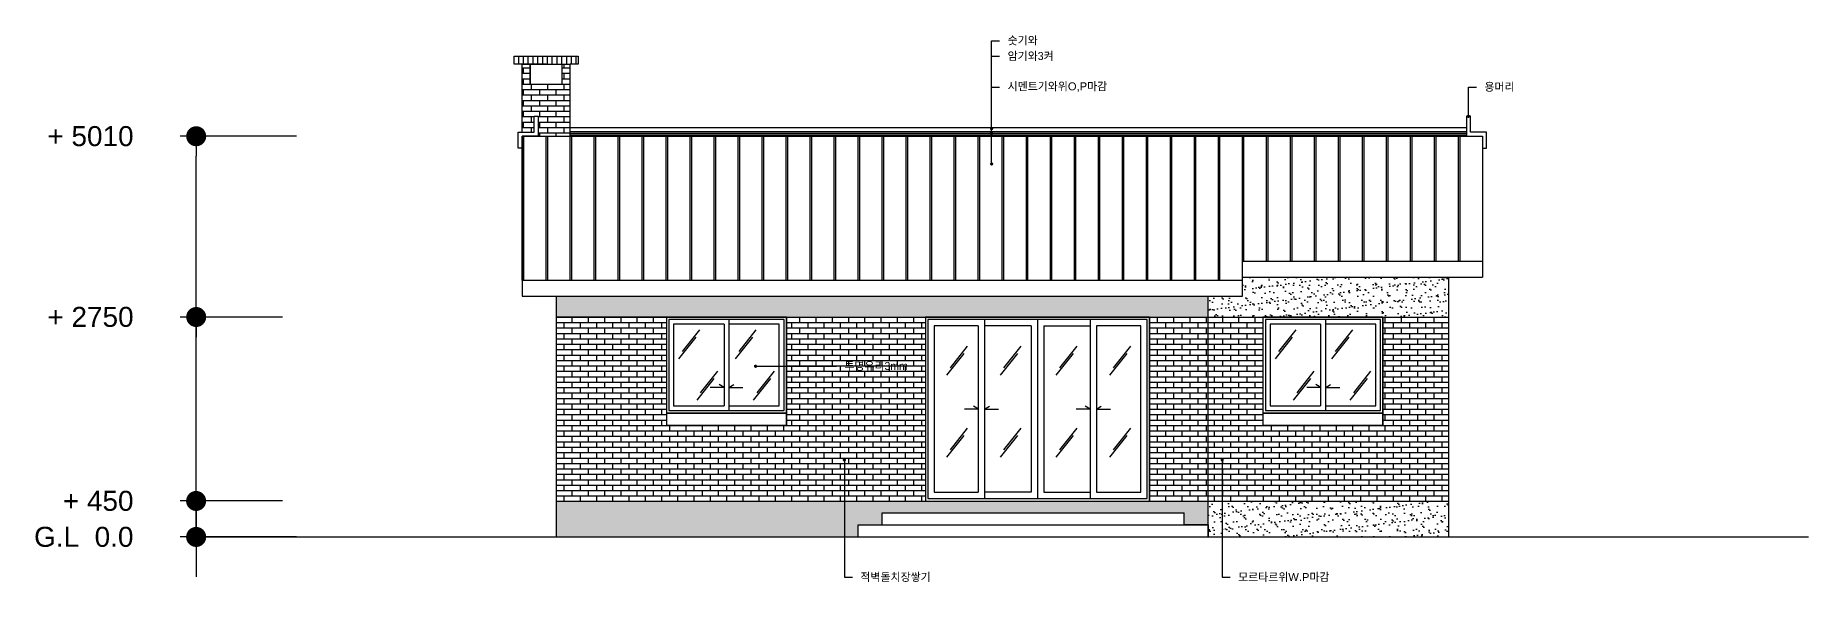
# Model space of a CAD drawing. Header units: millimetres. Extents: x -82299 to -43970, y 49033 to 79674.
# Drawn here: x -82299 to -60141, y 49033 to 55886 of the extents above; entities that cross this region are included whole.
import ezdxf
from ezdxf import colors
from ezdxf.entities.mleader import LeaderData, LeaderLine
from ezdxf.math import Vec2, Vec3

# ---------------------------------------------------------------- set-up
doc = ezdxf.new("R2010")
doc.units = ezdxf.units.MM
doc.layers.get('DEFPOINTS').update_dxf_attribs({"lineweight": 20})
for name, color, linetype in [('DIM', 3, 'Continuous'), ('e-HAT', 5, 'Continuous'), ('FIN', 3, 'Continuous'), ('WAL', 2, 'Continuous'), ('WIN', 4, 'Continuous')]:
    doc.layers.add(name, color=color, linetype=linetype)
doc.styles.get("Standard").update_dxf_attribs({"font": 'arial.ttf'})
doc.styles.add('문자100', font='arial.ttf', dxfattribs={"height": 100})
doc.dimstyles.new('입면 치수100', dxfattribs={"dimscale": 100, "dimtxt": 2.5, "dimasz": 2.5, "dimexe": 2, "dimexo": 4, "dimgap": 6, "dimtad": 0, "dimjust": 3, "dimtxsty": 'Standard', "dimblk": 'DOT', "dimcen": 2.5, "dimadec": 0, "dimazin": 0, "dimtfac": 1, "dimtmove": 0, "dimatfit": 3, "dimfxl": 1, "dimarcsym": 0})

# ---------------------------------------------------------------- blocks, each defined once
blk = doc.blocks.new('_Dot')
at = {"color": 0, "linetype": 'ByBlock', "lineweight": -2}
blk.add_line((-0.5, 0), (-1, 0), dxfattribs=at)
at = {"color": 0, "linetype": 'ByBlock', "const_width": 0.5}
blk.add_lwpolyline([(-0.25, 0, 1), (0.25, 0, 1)], format="xyb", close=True, dxfattribs=at)
blk = doc.blocks.new('*D8')
at = {"layer": 'DEFPOINTS', "color": 0, "transparency": 16777216}
for p in [(-78810, 50066), (-80291, 49616), (-78810, 49616)]:
    blk.add_point(p, dxfattribs=at)
at = {"layer": 'DIM', "color": 0, "lineweight": -2, "transparency": 16777216}
for p, q in [((-80291, 50316), (-80291, 50566)), ((-79210, 50066), (-80491, 50066)), ((-80291, 49616), (-80291, 50066)), ((-79210, 49616), (-80491, 49616)), ((-80291, 49366), (-80291, 49116))]:
    blk.add_line(p, q, dxfattribs=at)
at = {"layer": 'DIM', "color": 0, "lineweight": -2, "transparency": 16777216, "xscale": 250, "yscale": 250, "zscale": 250}
for p, rotation in [((-80291, 50066), 270), ((-80291, 49616), 90)]:
    blk.add_blockref('_Dot', p, dxfattribs=dict(at, rotation=rotation))
at = {"layer": 'DIM', "color": 0, "transparency": 16777216, "insert": (-81515, 50066), "char_height": 250, "attachment_point": 5}
blk.add_mtext('+ 450', dxfattribs=at)
blk = doc.blocks.new('*D11')
at = {"layer": 'DEFPOINTS', "color": 0, "transparency": 16777216}
for p in [(-80291, 50066), (-79210, 50066), (-78810, 49616)]:
    blk.add_point(p, dxfattribs=at)
at = {"layer": 'DIM', "color": 0, "lineweight": -2, "transparency": 16777216}
for p, q in [((-80291, 50316), (-80291, 50566)), ((-79610, 50066), (-80491, 50066)), ((-80291, 50066), (-80291, 49616)), ((-79210, 49616), (-80491, 49616)), ((-80291, 49366), (-80291, 49116))]:
    blk.add_line(p, q, dxfattribs=at)
at = {"layer": 'DIM', "color": 0, "lineweight": -2, "transparency": 16777216, "xscale": 250, "yscale": 250, "zscale": 250}
for p, rotation in [((-80291, 50066), 270), ((-80291, 49616), 90)]:
    blk.add_blockref('_Dot', p, dxfattribs=dict(at, rotation=rotation))
at = {"layer": 'DIM', "color": 0, "transparency": 16777216, "insert": (-81695, 49616), "char_height": 250, "attachment_point": 5}
blk.add_mtext('G.L  0.0', dxfattribs=at)
blk = doc.blocks.new('*D12')
at = {"layer": 'DEFPOINTS', "color": 0, "transparency": 16777216}
for p in [(-78810, 52366), (-80290, 49616), (-78810, 49616)]:
    blk.add_point(p, dxfattribs=at)
at = {"layer": 'DIM', "color": 0, "lineweight": -2, "transparency": 16777216}
for p, q in [((-79210, 52366), (-80490, 52366)), ((-80290, 49866), (-80290, 52116)), ((-79210, 49616), (-80490, 49616))]:
    blk.add_line(p, q, dxfattribs=at)
at = {"layer": 'DIM', "color": 0, "lineweight": -2, "transparency": 16777216, "xscale": 250, "yscale": 250, "zscale": 250}
for p, rotation in [((-80290, 52366), 90), ((-80290, 49616), 270)]:
    blk.add_blockref('_Dot', p, dxfattribs=dict(at, rotation=rotation))
at = {"layer": 'DIM', "color": 0, "transparency": 16777216, "insert": (-81611, 52366), "char_height": 250, "attachment_point": 5}
blk.add_mtext('+ 2750', dxfattribs=at)
blk = doc.blocks.new('*D13')
at = {"layer": 'DEFPOINTS', "color": 0, "transparency": 16777216}
for p in [(-78635, 54626), (-80290, 49616), (-78635, 49616)]:
    blk.add_point(p, dxfattribs=at)
at = {"layer": 'DIM', "color": 0, "lineweight": -2, "transparency": 16777216}
for p, q in [((-79035, 54626), (-80490, 54626)), ((-80290, 49866), (-80290, 54376)), ((-79035, 49616), (-80490, 49616))]:
    blk.add_line(p, q, dxfattribs=at)
at = {"layer": 'DIM', "color": 0, "lineweight": -2, "transparency": 16777216, "xscale": 250, "yscale": 250, "zscale": 250}
for p, rotation in [((-80290, 54626), 90), ((-80290, 49616), 270)]:
    blk.add_blockref('_Dot', p, dxfattribs=dict(at, rotation=rotation))
at = {"layer": 'DIM', "color": 0, "transparency": 16777216, "insert": (-81611, 54626), "char_height": 250, "attachment_point": 5}
blk.add_mtext('+ 5010', dxfattribs=at)

msp = doc.modelspace()

# ---------------------------------------------------------------- hatches: boundary and pattern name
at = {"layer": 'e-HAT'}
h = msp.add_hatch(dxfattribs=at)
h.set_pattern_fill('_USER', color=256, scale=60, angle=90, pattern_type=0)
h.set_pattern_definition([(90, (0, 0), (-60, 4e-15), [])])
h.paths.add_polyline_path([(-75516.472, 55625.609), (-76316.472, 55625.609), (-76316.472, 55525.609), (-75916.472, 55525.609), (-75616.472, 55525.609), (-75516.472, 55525.609)])
h = msp.add_hatch(dxfattribs=at)
h.set_pattern_fill('AR-BRSTD', color=256)
h.paths.add_polyline_path([(-75616.472, 55525.609), (-75716.472, 55525.609), (-75716.472, 55275.609), (-76116.472, 55275.609), (-76116.472, 55525.609), (-76216.472, 55525.609), (-76216.472, 54675.609), (-76066.472, 54675.609), (-76066.472, 54875.609), (-76016.472, 54875.609), (-76016.472, 54625.609), (-75616.472, 54625.609)])
h = msp.add_hatch(dxfattribs=at)
h.set_pattern_fill('_USER', color=256, scale=300, angle=90, pattern_type=0)
h.set_pattern_definition([(90, (-76216.47, 52825.6), (-300, 2e-14), [])])
h.paths.add_polyline_path([(-64216.472, 54625.609), (-76216.472, 54625.609), (-76216.472, 54475.609), (-76216.472, 52825.609), (-67216.472, 52825.609), (-67216.472, 53065.609), (-64216.472, 53065.609)])
h = msp.add_hatch(dxfattribs=at)
h.set_pattern_fill('_USER', color=256, scale=300, angle=90, pattern_type=0)
h.set_pattern_definition([(90, (-76196.47, 52825.6), (-300, 2e-14), [])])
h.paths.add_polyline_path([(-64196.472, 54625.609), (-76196.472, 54625.609), (-76196.472, 54475.609), (-76196.472, 52825.609), (-67196.472, 52825.609), (-67196.472, 53065.609), (-64196.472, 53065.609)])
h = msp.add_hatch(dxfattribs=at)
h.set_pattern_fill('AR-SAND', color=256, scale=3)
h.paths.add_polyline_path([(-64641.472, 50065.609), (-67643.352, 50065.609), (-67643.352, 49615.609), (-64641.472, 49615.609)])
h.paths.add_polyline_path([(-64641.472, 52865.609), (-67216.472, 52865.609), (-67216.472, 52625.609), (-67643.352, 52625.609), (-67643.352, 52365.609), (-64641.472, 52365.609)])
h = msp.add_hatch(dxfattribs=at)
h.set_pattern_fill('AR-SAND', color=256, scale=3)
h.paths.add_polyline_path([(-71716.472, 49915.604), (-67943.352, 49915.604), (-67943.352, 49765.604), (-67643.352, 49765.604), (-67643.352, 50065.609), (-75791.472, 50065.609), (-75791.472, 49615.609), (-72016.472, 49615.609), (-72017.727, 49765.604), (-71716.472, 49765.604)])
h.paths.add_polyline_path([(-67643.352, 52625.609), (-75791.472, 52625.609), (-75791.472, 52365.609), (-74413.417, 52365.609), (-67643.352, 52365.609)])
h = msp.add_hatch(dxfattribs=at)
h.set_pattern_fill('AR-BRSTD', color=256)
h.paths.add_polyline_path([(-71177.483, 52365.609), (-72913.417, 52365.609), (-72913.417, 51165.609), (-72913.417, 51015.609), (-74413.417, 51015.609), (-74413.417, 51165.609), (-74413.417, 52365.609), (-75791.472, 52365.609), (-75791.472, 50065.609), (-71177.483, 50065.609)])
h.paths.add_polyline_path([(-67643.352, 52365.609), (-68377.483, 52365.609), (-68377.483, 50065.609), (-67643.352, 50065.609)])
h.paths.add_polyline_path([(-66959.486, 52365.609), (-67643.352, 52365.609), (-67643.352, 50065.609), (-64641.472, 50065.609), (-64641.472, 52365.609), (-65459.486, 52365.609), (-65459.486, 51165.609), (-65459.486, 51015.609), (-66959.486, 51015.609), (-66959.486, 51165.609)])

# ---------------------------------------------------------------- linework, layer by layer
for p, q in [((-67643.352, 49615.609), (-67643.352, 52625.609)), ((-80291.472, 49615.609), (-60141.472, 49615.609))]:
    msp.add_line(p, q)
at = {"layer": 'FIN'}
for p, q in [((-75616.472, 54735.609), (-64416.472, 54735.609)), ((-76216.472, 54625.609), (-64216.472, 54625.609)), ((-76216.472, 54625.609), (-76216.472, 52625.609)), ((-76216.472, 54625.609), (-76216.472, 54625.609)), ((-75616.472, 54685.609), (-64416.472, 54685.609)), ((-75616.472, 54665.609), (-64416.472, 54665.609)), ((-75616.472, 54645.609), (-64416.472, 54645.609)), ((-64216.472, 54625.609), (-64216.472, 52865.609)), ((-67216.472, 53065.609), (-64216.472, 53065.609)), ((-67216.472, 52625.609), (-67216.472, 53065.609)), ((-76216.472, 52825.609), (-67216.472, 52825.609)), ((-67216.472, 52865.609), (-64216.472, 52865.609)), ((-76216.472, 52625.609), (-67216.472, 52625.609))]:
    msp.add_line(p, q, dxfattribs=at)
for points in [[(-76066.472, 54875.609), (-76016.472, 54875.609), (-76016.472, 54625.609), (-76216.472, 54625.609), (-76216.472, 54475.609), (-76266.472, 54475.609), (-76266.472, 54675.609), (-76066.472, 54675.609)], [(-64366.472, 54875.609), (-64416.472, 54875.609), (-64416.472, 54625.609), (-64216.472, 54625.609), (-64216.472, 54475.609), (-64166.472, 54475.609), (-64166.472, 54675.609), (-64366.472, 54675.609)]]:
    msp.add_lwpolyline(points, close=True, dxfattribs=at)
at = {"layer": 'WAL'}
for p, q in [((-76316.472, 55525.609), (-76316.472, 55625.609)), ((-76316.472, 55625.609), (-75516.472, 55625.609)), ((-75516.472, 55625.609), (-75516.472, 55525.609)), ((-75916.472, 55525.609), (-76316.472, 55525.609)), ((-76216.472, 54675.609), (-76216.472, 55525.609)), ((-76216.472, 55525.609), (-75616.472, 55525.609)), ((-76216.472, 55525.609), (-76116.472, 55525.609)), ((-76116.472, 55525.609), (-76116.472, 55275.609)), ((-76116.472, 55275.609), (-76116.472, 55525.609)), ((-75716.472, 55275.609), (-75716.472, 55525.609)), ((-75716.472, 55275.609), (-75716.472, 55525.609)), ((-75616.472, 54625.609), (-75616.472, 55525.609)), ((-75516.472, 55525.609), (-75616.472, 55525.609)), ((-76116.472, 55275.609), (-75716.472, 55275.609)), ((-64641.472, 52865.609), (-64641.472, 49615.609)), ((-75791.472, 52625.609), (-75791.472, 49615.609)), ((-67643.352, 49615.609), (-67643.352, 52625.609)), ((-74413.417, 52365.609), (-75791.472, 52365.609)), ((-74413.417, 52365.609), (-64641.472, 52365.609)), ((-72913.417, 51165.609), (-74413.417, 51165.609)), ((-74413.417, 51165.609), (-74413.417, 51015.609)), ((-74413.417, 51015.609), (-72913.417, 51015.609)), ((-72913.417, 51015.609), (-72913.417, 51165.609)), ((-65459.486, 51165.609), (-66959.486, 51165.609)), ((-66959.486, 51165.609), (-66959.486, 51015.609)), ((-66959.486, 51015.609), (-65459.486, 51015.609)), ((-65459.486, 51015.609), (-65459.486, 51165.609)), ((-75791.472, 50065.609), (-64641.472, 50065.609)), ((-71716.472, 49765.604), (-71716.472, 49915.604)), ((-71716.472, 49915.604), (-67943.352, 49915.604)), ((-67943.352, 49765.604), (-67943.352, 49915.604)), ((-72016.472, 49615.609), (-72017.727, 49765.604)), ((-72017.727, 49765.604), (-67643.352, 49765.604)), ((-72016.472, 49615.609), (-72016.472, 49765.604)), ((-72016.472, 49765.604), (-71716.472, 49765.604)), ((-67643.352, 49765.604), (-67943.352, 49765.604)), ((-67643.352, 49765.604), (-67643.352, 49615.609))]:
    msp.add_line(p, q, dxfattribs=at)
at = {"layer": 'WIN'}
for p, q in [((-74413.417, 52365.609), (-74413.417, 51015.609)), ((-73633.417, 52335.609), (-73633.417, 51195.609)), ((-72913.417, 52365.609), (-72913.417, 51015.609)), ((-71177.483, 52365.609), (-71177.483, 50065.609)), ((-70437.483, 52335.609), (-70437.483, 50095.609)), ((-69777.483, 52335.609), (-69777.483, 50095.609)), ((-69117.483, 52335.609), (-69117.483, 50095.609)), ((-68377.483, 52365.609), (-68377.483, 50065.609)), ((-66959.486, 52365.609), (-66959.486, 51015.609)), ((-66179.486, 52335.609), (-66179.486, 51195.609)), ((-65459.486, 52365.609), (-65459.486, 51015.609)), ((-74046.826, 52113.175), (-74262.482, 51842.344)), ((-74002.589, 52204.374), (-74218.245, 51933.543)), ((-73693.417, 52275.609), (-73693.417, 51255.609)), ((-73339.029, 52113.175), (-73554.686, 51842.344)), ((-73294.792, 52204.374), (-73510.449, 51933.543)), ((-70517.483, 52255.609), (-70517.483, 50175.609)), ((-69857.483, 52255.609), (-70437.483, 52255.609)), ((-69857.483, 52255.609), (-69857.483, 50175.609)), ((-69697.483, 52255.609), (-69697.483, 50175.609)), ((-69697.483, 52255.609), (-69117.483, 52255.609)), ((-69037.483, 52255.609), (-69037.483, 50175.609)), ((-66592.894, 52113.175), (-66808.551, 51842.344)), ((-66548.657, 52204.374), (-66764.314, 51933.543)), ((-66239.486, 52275.609), (-66239.486, 51255.609)), ((-65885.098, 52113.175), (-66100.755, 51842.344)), ((-65840.861, 52204.374), (-66056.517, 51933.543)), ((-70698.319, 51911.756), (-70913.975, 51640.925)), ((-70654.081, 52002.954), (-70869.738, 51732.123)), ((-70028.307, 51911.756), (-70243.963, 51640.925)), ((-69984.069, 52002.954), (-70199.726, 51732.123)), ((-69330.543, 51911.756), (-69546.2, 51640.925)), ((-69286.306, 52002.954), (-69501.963, 51732.123)), ((-68660.531, 51911.756), (-68876.188, 51640.925)), ((-68616.294, 52002.954), (-68831.951, 51732.123)), ((-73775.872, 51690.348), (-73991.529, 51419.517)), ((-73068.076, 51690.348), (-73283.733, 51419.517)), ((-66321.941, 51690.348), (-66537.598, 51419.517)), ((-65614.144, 51690.348), (-65829.801, 51419.517)), ((-73820.109, 51599.15), (-74035.766, 51328.319)), ((-73693.417, 51483.138), (-73868.518, 51483.138)), ((-73693.417, 51483.138), (-73755.564, 51520.614)), ((-73633.417, 51483.138), (-73571.27, 51520.614)), ((-73633.417, 51483.138), (-73458.316, 51483.138)), ((-73112.313, 51599.15), (-73327.97, 51328.319)), ((-66366.178, 51599.15), (-66581.835, 51328.319)), ((-65658.381, 51599.15), (-65874.038, 51328.319)), ((-70513.593, 51213.263), (-70688.694, 51213.263)), ((-70513.593, 51213.263), (-70575.739, 51250.739)), ((-70437.483, 51213.263), (-70375.337, 51250.739)), ((-70437.483, 51213.263), (-70262.382, 51213.263)), ((-69117.483, 51215.609), (-69292.584, 51215.609)), ((-69117.483, 51215.609), (-69179.63, 51253.085)), ((-69041.374, 51215.609), (-68979.227, 51253.085)), ((-69041.374, 51215.609), (-68866.272, 51215.609)), ((-70654.081, 50977.304), (-70869.738, 50706.473)), ((-69984.069, 50977.304), (-70199.726, 50706.473)), ((-69286.306, 50977.304), (-69501.963, 50706.473)), ((-68616.294, 50977.304), (-68831.951, 50706.473)), ((-70698.319, 50886.105), (-70913.975, 50615.274)), ((-70028.307, 50886.105), (-70243.963, 50615.274)), ((-69330.543, 50886.105), (-69546.2, 50615.274)), ((-68660.531, 50886.105), (-68876.188, 50615.274)), ((-69857.483, 50175.609), (-70437.483, 50175.609)), ((-69697.483, 50175.609), (-69117.483, 50175.609))]:
    msp.add_line(p, q, dxfattribs=at)
at = {"layer": 'WIN', "color": 7}
for p, q in [((-66235.595, 51483.138), (-66410.696, 51483.138)), ((-66235.595, 51483.138), (-66297.742, 51520.614)), ((-66175.595, 51483.138), (-66113.449, 51520.614)), ((-66175.595, 51483.138), (-66000.494, 51483.138))]:
    msp.add_line(p, q, dxfattribs=at)
at = {"layer": 'WIN'}
for points in [[(-74413.417, 51165.609), (-72913.417, 51165.609), (-72913.417, 52365.609), (-74413.417, 52365.609)], [(-74383.417, 51195.609), (-72943.417, 51195.609), (-72943.417, 52335.609), (-74383.417, 52335.609)], [(-71177.483, 50065.609), (-68377.483, 50065.609), (-68377.483, 52365.609), (-71177.483, 52365.609)], [(-71147.483, 50095.609), (-68407.483, 50095.609), (-68407.483, 52335.609), (-71147.483, 52335.609)], [(-66959.486, 51165.609), (-65459.486, 51165.609), (-65459.486, 52365.609), (-66959.486, 52365.609)], [(-66929.486, 51195.609), (-65489.486, 51195.609), (-65489.486, 52335.609), (-66929.486, 52335.609)]]:
    msp.add_lwpolyline(points, close=True, dxfattribs=at)
for points in [[(-73693.417, 52275.609), (-74323.417, 52275.609), (-74323.417, 51255.609), (-73693.417, 51255.609)], [(-73633.417, 51255.609), (-73003.417, 51255.609), (-73003.417, 52275.609), (-73633.417, 52275.609)], [(-70517.483, 52255.609), (-71067.483, 52255.609), (-71067.483, 50175.609), (-70517.483, 50175.609)], [(-69037.483, 50175.609), (-68487.483, 50175.609), (-68487.483, 52255.609), (-69037.483, 52255.609)], [(-66239.486, 52275.609), (-66869.486, 52275.609), (-66869.486, 51255.609), (-66239.486, 51255.609)], [(-66179.486, 51255.609), (-65549.486, 51255.609), (-65549.486, 52275.609), (-66179.486, 52275.609)]]:
    msp.add_lwpolyline(points, dxfattribs=at)

# ---------------------------------------------------------------- dimensions: what is measured, and where the dimension line sits
at = {"layer": 'DIM'}
for base, p1, p2, picture, middle in [((-80290, 49615.609), (-78635, 54625.609), (-78635, 49615.609), '*D13', (-81610.89, 54625.609)), ((-80290, 49615.609), (-78810, 52365.609), (-78810, 49615.609), '*D12', (-81610.89, 52365.609)), ((-80291.472, 49615.609), (-78810, 50065.609), (-78810, 49615.609), '*D8', (-81515.244, 50065.609))]:
    dim = msp.add_linear_dim(base=base, p1=p1, p2=p2, angle=90, text='+ <>', dimstyle='입면 치수100', dxfattribs=at)
    dim.commit()
    dim.dimension.update_dxf_attribs({"geometry": picture, "text_midpoint": middle})
dim = msp.add_linear_dim(base=(-80291.472, 50065.609), p1=(-78810, 49615.609), p2=(-79210, 50065.609), angle=90, text='G.L  0.0', dimstyle='입면 치수100', override={"dimtmove": 1}, dxfattribs=at)
dim.commit()
dim.dimension.update_dxf_attribs({"geometry": '*D11', "text_midpoint": (-81695.07, 49615.609)})

# ---------------------------------------------------------------- leaders
ml = msp.add_multileader_mtext('Standard', dxfattribs=at)
ml.set_content('{\\fGulim|b0|i0|c129|p50;숫기와}', color=256, style='문자100')
ml.set_leader_properties()
ml.set_arrow_properties(name='DOT')
ml.build(insert=Vec2(0, 0))
ml.multileader.update_dxf_attribs({"dogleg_length": 100, "arrow_head_size": 40})
ctx = ml.context
ctx.base_point, ctx.char_height, ctx.arrow_head_size, ctx.landing_gap_size, ctx.plane_origin = Vec3(-70250, 55820), 100, 40, 100, Vec3(-70350, 54720)
notes = []
notes.append((ctx, [(0, (1, 1, 0), (-70350, 55820), (1, 0), 100, [(0, [(-70350, 54720)], 0, [])])]))
ctx.mtext.insert, ctx.mtext.flow_direction = Vec3(-70150, 55873.595), 5
ml = msp.add_multileader_mtext('Standard', dxfattribs=at)
ml.set_content('{\\fGulim|b0|i0|c129|p50;암기와3켜}', color=256, style='문자100')
ml.set_leader_properties()
ml.set_arrow_properties(name='DOT')
ml.build(insert=Vec2(0, 0))
ml.multileader.update_dxf_attribs({"dogleg_length": 100, "arrow_head_size": 40})
ctx = ml.context
ctx.base_point, ctx.char_height, ctx.arrow_head_size, ctx.landing_gap_size, ctx.plane_origin = Vec3(-70250, 55625.609), 100, 40, 100, Vec3(-70350, 54665.609)
notes.append((ctx, [(0, (1, 1, 0), (-70350, 55625.609), (1, 0), 100, [(0, [(-70350, 54665.609)], 0, [])])]))
ctx.mtext.insert, ctx.mtext.flow_direction = Vec3(-70150, 55679.005), 5
ml = msp.add_multileader_mtext('Standard', dxfattribs=at)
ml.set_content('{\\fGulim|b0|i0|c129|p50;시멘트기와위}O,P{\\fGulim|b0|i0|c129|p50;마감}', color=256, style='문자100')
ml.set_leader_properties()
ml.set_arrow_properties(name='DOT')
ml.build(insert=Vec2(0, 0))
ml.multileader.update_dxf_attribs({"dogleg_length": 100, "arrow_head_size": 40})
ctx = ml.context
ctx.base_point, ctx.char_height, ctx.arrow_head_size, ctx.landing_gap_size, ctx.plane_origin = Vec3(-70250, 55240), 100, 40, 100, Vec3(-70350, 54280)
notes.append((ctx, [(0, (1, 1, 0), (-70350, 55240), (1, 0), 100, [(0, [(-70350, 54280)], 0, [])])]))
ctx.mtext.insert, ctx.mtext.flow_direction = Vec3(-70150, 55299.891), 5
ml = msp.add_multileader_mtext('Standard', dxfattribs=at)
ml.set_content('{\\fGulim|b0|i0|c129|p50;용머리}', color=256, style='문자100')
ml.set_leader_properties()
ml.set_arrow_properties(name='DOT')
ml.build(insert=Vec2(0, 0))
ml.multileader.update_dxf_attribs({"dogleg_length": 100, "arrow_head_size": 40})
ctx = ml.context
ctx.base_point, ctx.char_height, ctx.arrow_head_size, ctx.landing_gap_size, ctx.plane_origin = Vec3(-64291.472, 55240), 100, 40, 100, Vec3(-64391.472, 54875.609)
notes.append((ctx, [(0, (1, 1, 0), (-64391.472, 55240), (1, 0), 100, [(0, [(-64391.472, 54875.609)], 0, [])])]))
ctx.mtext.insert, ctx.mtext.flow_direction = Vec3(-64191.472, 55293.529), 5
ml = msp.add_multileader_mtext('Standard', dxfattribs=at)
ml.set_content('{\\fGulim|b0|i0|c129|p50;투명유리3mm}', color=256, style='문자100')
ml.set_leader_properties()
ml.set_arrow_properties(name='DOT')
ml.build(insert=Vec2(0, 0))
ml.multileader.update_dxf_attribs({"dogleg_length": 100, "arrow_head_size": 40})
ctx = ml.context
ctx.base_point, ctx.char_height, ctx.arrow_head_size, ctx.landing_gap_size, ctx.plane_origin = Vec3(-72290, 51750), 100, 40, 100, Vec3(-73300, 51750)
notes.append((ctx, [(0, (1, 1, 0), (-72390, 51750), (1, 0), 100, [(0, [(-73300, 51750)], 0, [])])]))
ctx.mtext.insert, ctx.mtext.flow_direction = Vec3(-72190, 51803.529), 5
ml = msp.add_multileader_mtext('Standard', dxfattribs=at)
ml.set_content('{\\fGulim|b0|i0|c129|p50;적벽돌치장쌓기}', color=256, style='문자100')
ml.set_leader_properties()
ml.set_arrow_properties(name='DOT')
ml.build(insert=Vec2(0, 0))
ml.multileader.update_dxf_attribs({"dogleg_length": 100, "arrow_head_size": 40})
ctx = ml.context
ctx.base_point, ctx.char_height, ctx.arrow_head_size, ctx.landing_gap_size, ctx.plane_origin = Vec3(-72090, 49111.268), 100, 40, 100, Vec3(-72190, 50580)
notes.append((ctx, [(0, (1, 1, 0), (-72190, 49111.268), (1, 0), 100, [(0, [(-72190, 50580)], 0, [])])]))
ctx.mtext.insert, ctx.mtext.flow_direction = Vec3(-71990, 49164.797), 5
ml = msp.add_multileader_mtext('Standard', dxfattribs=at)
ml.set_content('{\\fGulim|b0|i0|c129|p50;모르타르위}W.P{\\fGulim|b0|i0|c129|p50;마감}', color=256, style='문자100')
ml.set_leader_properties()
ml.set_arrow_properties(name='DOT')
ml.build(insert=Vec2(0, 0))
ml.multileader.update_dxf_attribs({"dogleg_length": 100, "arrow_head_size": 40})
ctx = ml.context
ctx.base_point, ctx.char_height, ctx.arrow_head_size, ctx.landing_gap_size, ctx.plane_origin = Vec3(-67369.823, 49111.268), 100, 40, 100, Vec3(-67469.823, 50580)
notes.append((ctx, [(0, (1, 1, 0), (-67469.823, 49111.268), (1, 0), 100, [(0, [(-67469.823, 50580)], 0, [])])]))
ctx.mtext.insert, ctx.mtext.flow_direction = Vec3(-67269.823, 49164.664), 5
for ctx, leaders in notes:
    for number, flags, end, landing, length, lines in leaders:
        leader = LeaderData()
        leader.index, (leader.has_last_leader_line, leader.has_dogleg_vector, leader.attachment_direction) = number, flags
        leader.last_leader_point, leader.dogleg_vector, leader.dogleg_length = Vec3(end), Vec3(landing), length
        for number, points, colour, breaks in lines:
            line = LeaderLine()
            line.index, line.vertices, line.color, line.breaks = number, Vec3.list(points), colors.encode_raw_color(colour), breaks
            leader.lines.append(line)
        ctx.leaders.append(leader)

doc.saveas('drawing.dxf')
